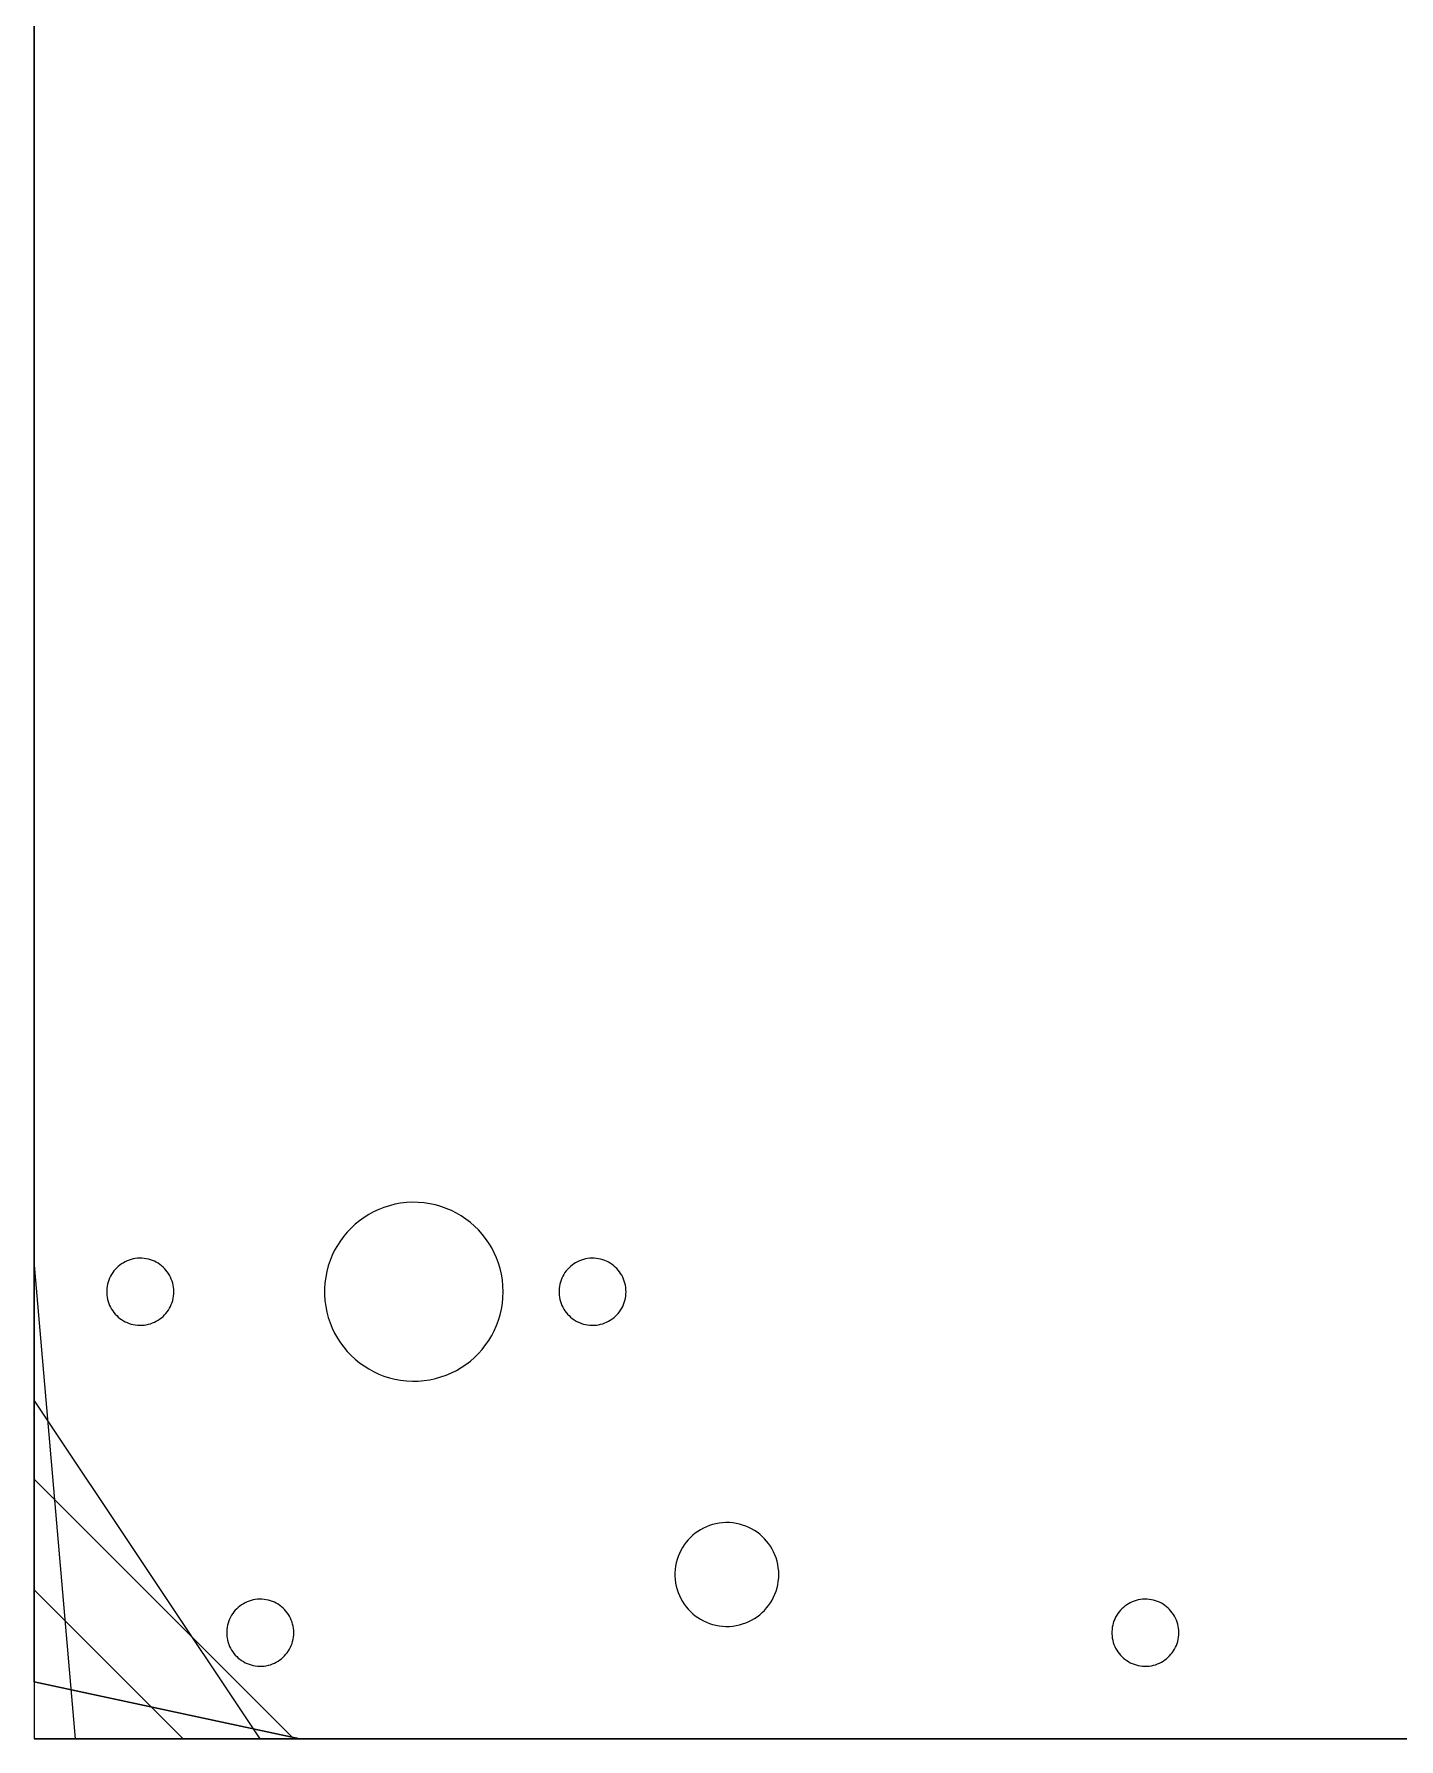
# Model space of a CAD drawing. Header units: metres. Extents: x 0 to 978, y 0 to 1152.
# Drawn here: x 0 to 70.3, y 0 to 87.8 of the extents above; entities that cross this region are included whole.
import ezdxf

# ---------------------------------------------------------------- set-up
doc = ezdxf.new("R2010")
doc.units = ezdxf.units.M

msp = doc.modelspace()

# ---------------------------------------------------------------- linework, layer by layer
for points in [[(0, 581.818), (0, 552.727), (0, 523.636), (0, 494.545), (0, 465.455), (0, 436.364), (0, 407.273), (0, 378.182), (0, 349.091), (0, 320), (0, 290.909), (0, 261.818), (0, 232.727), (0, 203.636), (0, 174.545), (0, 145.455), (0, 116.364), (0, 87.273), (0, 58.182), (0, 29.091), (0, 0)], [(0, 581.818), (0, 552.727), (0, 523.636), (0, 494.545), (0, 465.455), (0, 436.364), (0, 407.273), (0, 378.182), (0, 349.091), (0, 320), (0, 290.909), (0, 261.818), (0, 232.727), (0, 203.636), (0, 174.545), (0, 145.455), (0, 116.364), (0, 87.273), (0, 58.182), (0, 29.091), (0, 0)], [(0, 365.76), (0, 349.135), (0, 332.509), (0, 315.884), (0, 299.258), (0, 282.633), (0, 266.007), (0, 249.382), (0, 232.756), (0, 216.131), (0, 199.505), (0, 182.88), (0, 166.255), (0, 149.629), (0, 133.004), (0, 116.378), (0, 99.753), (0, 83.127), (0, 66.502), (0, 49.876), (0, 33.251), (0, 16.625), (0, 0)], [(0, 365.76), (0, 349.135), (0, 332.509), (0, 315.884), (0, 299.258), (0, 282.633), (0, 266.007), (0, 249.382), (0, 232.756), (0, 216.131), (0, 199.505), (0, 182.88), (0, 166.255), (0, 149.629), (0, 133.004), (0, 116.378), (0, 99.753), (0, 83.127), (0, 66.502), (0, 49.876), (0, 33.251), (0, 16.625), (0, 0)], [(0, 0), (29.091, 0), (58.182, 0), (87.273, 0), (116.364, 0), (145.455, 0), (174.545, 0), (203.636, 0), (232.727, 0), (261.818, 0), (288, 2.909), (288, 32), (288, 61.091), (288, 90.182), (288, 119.273), (288, 148.364), (288, 177.455), (288, 206.545), (288, 235.636), (288, 264.727), (288, 293.818), (288, 322.909), (288, 352)], [(0, 0), (29.091, 0), (58.182, 0), (87.273, 0), (116.364, 0), (145.455, 0), (174.545, 0), (203.636, 0), (232.727, 0), (261.818, 0), (288, 2.909), (288, 32), (288, 61.091), (288, 90.182), (288, 119.273), (288, 148.364), (288, 177.455), (288, 206.545), (288, 235.636), (288, 264.727), (288, 293.818), (288, 322.909), (288, 352)], [(0, 200.618), (0, 173.869), (0, 147.12), (0, 120.371), (0, 93.622), (0, 66.873), (0, 40.124), (0, 13.375), (13.375, 0), (40.124, 0), (66.873, 0), (93.622, 0), (120.371, 0), (147.12, 0), (173.869, 0), (200.618, 0), (227.367, 0), (254.116, 0), (280.865, 0), (307.615, 0)], [(288, 189.091), (288, 160), (288, 130.909), (288, 101.818), (288, 72.727), (288, 43.636), (288, 14.545), (273.455, 0), (244.364, 0), (215.273, 0), (186.182, 0), (157.091, 0), (128, 0), (98.909, 0), (69.818, 0), (40.727, 0), (11.636, 0), (0, 17.455), (0, 46.545), (0, 75.636), (0, 104.727), (0, 133.818), (0, 162.909), (0, 192)], [(288, 189.091), (288, 160), (288, 130.909), (288, 101.818), (288, 72.727), (288, 43.636), (288, 14.545), (273.455, 0), (244.364, 0), (215.273, 0), (186.182, 0), (157.091, 0), (128, 0), (98.909, 0), (69.818, 0), (40.727, 0), (11.636, 0), (0, 17.455), (0, 46.545), (0, 75.636), (0, 104.727), (0, 133.818), (0, 162.909), (0, 192)], [(0, 187.244), (0, 160.495), (0, 133.745), (0, 106.996), (0, 80.247), (0, 53.498), (0, 26.749), (0, 0)], [(146.684, 0), (130.058, 0), (113.433, 0), (96.807, 0), (80.182, 0), (63.556, 0), (46.931, 0), (30.305, 0), (13.68, 0), (0, 2.945), (0, 19.571), (0, 36.196), (0, 52.822), (0, 69.447), (0, 86.073), (0, 102.698), (0, 119.324), (0, 135.949), (0, 152.575), (0, 169.2), (0, 185.825)], [(0, 185.825), (0, 169.2), (0, 152.575), (0, 135.949), (0, 119.324), (0, 102.698), (0, 86.073), (0, 69.447), (0, 52.822), (0, 36.196), (0, 19.571), (0, 2.945), (13.68, 0), (30.305, 0), (46.931, 0), (63.556, 0), (80.182, 0), (96.807, 0), (113.433, 0), (130.058, 0), (146.684, 0)], [(0, 185.825), (0, 169.2), (0, 152.575), (0, 135.949), (0, 119.324), (0, 102.698), (0, 86.073), (0, 69.447), (0, 52.822), (0, 36.196), (0, 19.571), (0, 2.945), (13.68, 0), (30.305, 0), (46.931, 0), (63.556, 0), (80.182, 0), (96.807, 0), (113.433, 0), (130.058, 0), (146.684, 0)], [(146.684, 0), (130.058, 0), (113.433, 0), (96.807, 0), (80.182, 0), (63.556, 0), (46.931, 0), (30.305, 0), (13.68, 0), (0, 2.945), (0, 19.571), (0, 36.196), (0, 52.822), (0, 69.447), (0, 86.073), (0, 102.698), (0, 119.324), (0, 135.949), (0, 152.575), (0, 169.2), (0, 185.825)], [(0, 185.825), (0, 169.2), (0, 152.575), (0, 135.949), (0, 119.324), (0, 102.698), (0, 86.073), (0, 69.447), (0, 52.822), (0, 36.196), (0, 19.571), (0, 2.945), (13.68, 0), (30.305, 0), (46.931, 0), (63.556, 0), (80.182, 0), (96.807, 0), (113.433, 0), (130.058, 0), (146.684, 0)], [(0, 185.825), (0, 169.2), (0, 152.575), (0, 135.949), (0, 119.324), (0, 102.698), (0, 86.073), (0, 69.447), (0, 52.822), (0, 36.196), (0, 19.571), (0, 2.945), (13.68, 0), (30.305, 0), (46.931, 0), (63.556, 0), (80.182, 0), (96.807, 0), (113.433, 0), (130.058, 0), (146.684, 0)], [(296.378, 0), (269.629, 0), (242.88, 0), (216.131, 0), (189.382, 0), (162.633, 0), (135.884, 0), (109.135, 0), (82.385, 0), (55.636, 0), (28.887, 0), (2.138, 0), (0, 24.611), (0, 51.36), (0, 78.109), (0, 104.858), (0, 131.607), (0, 158.356), (0, 185.105)], [(296.378, 0), (269.629, 0), (242.88, 0), (216.131, 0), (189.382, 0), (162.633, 0), (135.884, 0), (109.135, 0), (82.385, 0), (55.636, 0), (28.887, 0), (2.138, 0), (0, 24.611), (0, 51.36), (0, 78.109), (0, 104.858), (0, 131.607), (0, 158.356), (0, 185.105)], [(0, 184.32), (0, 168.96), (0, 153.6), (0, 138.24), (0, 122.88), (0, 107.52), (0, 92.16), (0, 76.8), (0, 61.44), (0, 46.08), (0, 30.72), (0, 15.36), (0, 0)], [(0, 184.32), (0, 168.96), (0, 153.6), (0, 138.24), (0, 122.88), (0, 107.52), (0, 92.16), (0, 76.8), (0, 61.44), (0, 46.08), (0, 30.72), (0, 15.36), (0, 0)], [(0, 184.32), (0, 168.96), (0, 153.6), (0, 138.24), (0, 122.88), (0, 107.52), (0, 92.16), (0, 76.8), (0, 61.44), (0, 46.08), (0, 30.72), (0, 15.36), (0, 0)], [(0, 184.32), (0, 168.96), (0, 153.6), (0, 138.24), (0, 122.88), (0, 107.52), (0, 92.16), (0, 76.8), (0, 61.44), (0, 46.08), (0, 30.72), (0, 15.36), (0, 0)], [(0, 184.32), (0, 168.96), (0, 153.6), (0, 138.24), (0, 122.88), (0, 107.52), (0, 92.16), (0, 76.8), (0, 61.44), (0, 46.08), (0, 30.72), (0, 15.36), (0, 0)], [(0, 184.32), (0, 168.96), (0, 153.6), (0, 138.24), (0, 122.88), (0, 107.52), (0, 92.16), (0, 76.8), (0, 61.44), (0, 46.08), (0, 30.72), (0, 15.36), (0, 0)], [(161.28, 0), (145.92, 0), (130.56, 0), (115.2, 0), (99.84, 0), (84.48, 0), (69.12, 0), (53.76, 0), (38.4, 0), (23.04, 0), (7.68, 0), (0, 7.68), (0, 23.04), (0, 38.4), (0, 53.76), (0, 69.12), (0, 84.48), (0, 99.84), (0, 115.2), (0, 130.56), (0, 145.92), (0, 161.28), (0, 176.64)], [(161.28, 0), (145.92, 0), (130.56, 0), (115.2, 0), (99.84, 0), (84.48, 0), (69.12, 0), (53.76, 0), (38.4, 0), (23.04, 0), (7.68, 0), (0, 7.68), (0, 23.04), (0, 38.4), (0, 53.76), (0, 69.12), (0, 84.48), (0, 99.84), (0, 115.2), (0, 130.56), (0, 145.92), (0, 161.28), (0, 176.64)], [(161.28, 0), (145.92, 0), (130.56, 0), (115.2, 0), (99.84, 0), (84.48, 0), (69.12, 0), (53.76, 0), (38.4, 0), (23.04, 0), (7.68, 0), (0, 7.68), (0, 23.04), (0, 38.4), (0, 53.76), (0, 69.12), (0, 84.48), (0, 99.84), (0, 115.2), (0, 130.56), (0, 145.92), (0, 161.28), (0, 176.64)], [(161.28, 0), (145.92, 0), (130.56, 0), (115.2, 0), (99.84, 0), (84.48, 0), (69.12, 0), (53.76, 0), (38.4, 0), (23.04, 0), (7.68, 0), (0, 7.68), (0, 23.04), (0, 38.4), (0, 53.76), (0, 69.12), (0, 84.48), (0, 99.84), (0, 115.2), (0, 130.56), (0, 145.92), (0, 161.28), (0, 176.64)], [(0, 176.64), (0, 161.28), (0, 145.92), (0, 130.56), (0, 115.2), (0, 99.84), (0, 84.48), (0, 69.12), (0, 53.76), (0, 38.4), (0, 23.04), (0, 7.68), (7.68, 0), (23.04, 0), (38.4, 0), (53.76, 0), (69.12, 0), (84.48, 0), (99.84, 0), (115.2, 0), (130.56, 0), (145.92, 0), (161.28, 0)], [(0, 176.64), (0, 161.28), (0, 145.92), (0, 130.56), (0, 115.2), (0, 99.84), (0, 84.48), (0, 69.12), (0, 53.76), (0, 38.4), (0, 23.04), (0, 7.68), (7.68, 0), (23.04, 0), (38.4, 0), (53.76, 0), (69.12, 0), (84.48, 0), (99.84, 0), (115.2, 0), (130.56, 0), (145.92, 0), (161.28, 0)], [(161.28, 0), (145.92, 0), (130.56, 0), (115.2, 0), (99.84, 0), (84.48, 0), (69.12, 0), (53.76, 0), (38.4, 0), (23.04, 0), (7.68, 0), (0, 7.68), (0, 23.04), (0, 38.4), (0, 53.76), (0, 69.12), (0, 84.48), (0, 99.84), (0, 115.2), (0, 130.56), (0, 145.92), (0, 161.28), (0, 176.64)], [(161.28, 0), (145.92, 0), (130.56, 0), (115.2, 0), (99.84, 0), (84.48, 0), (69.12, 0), (53.76, 0), (38.4, 0), (23.04, 0), (7.68, 0), (0, 7.68), (0, 23.04), (0, 38.4), (0, 53.76), (0, 69.12), (0, 84.48), (0, 99.84), (0, 115.2), (0, 130.56), (0, 145.92), (0, 161.28), (0, 176.64)], [(161.28, 0), (145.92, 0), (130.56, 0), (115.2, 0), (99.84, 0), (84.48, 0), (69.12, 0), (53.76, 0), (38.4, 0), (23.04, 0), (7.68, 0), (0, 7.68), (0, 23.04), (0, 38.4), (0, 53.76), (0, 69.12), (0, 84.48), (0, 99.84), (0, 115.2), (0, 130.56), (0, 145.92), (0, 161.28), (0, 176.64)], [(161.28, 0), (145.92, 0), (130.56, 0), (115.2, 0), (99.84, 0), (84.48, 0), (69.12, 0), (53.76, 0), (38.4, 0), (23.04, 0), (7.68, 0), (0, 7.68), (0, 23.04), (0, 38.4), (0, 53.76), (0, 69.12), (0, 84.48), (0, 99.84), (0, 115.2), (0, 130.56), (0, 145.92), (0, 161.28), (0, 176.64)], [(161.28, 0), (145.92, 0), (130.56, 0), (115.2, 0), (99.84, 0), (84.48, 0), (69.12, 0), (53.76, 0), (38.4, 0), (23.04, 0), (7.68, 0), (0, 7.68), (0, 23.04), (0, 38.4), (0, 53.76), (0, 69.12), (0, 84.48), (0, 99.84), (0, 115.2), (0, 130.56), (0, 145.92), (0, 161.28), (0, 176.64)], [(161.28, 0), (145.92, 0), (130.56, 0), (115.2, 0), (99.84, 0), (84.48, 0), (69.12, 0), (53.76, 0), (38.4, 0), (23.04, 0), (7.68, 0), (0, 7.68), (0, 23.04), (0, 38.4), (0, 53.76), (0, 69.12), (0, 84.48), (0, 99.84), (0, 115.2), (0, 130.56), (0, 145.92), (0, 161.28), (0, 176.64)], [(161.28, 0), (145.92, 0), (130.56, 0), (115.2, 0), (99.84, 0), (84.48, 0), (69.12, 0), (53.76, 0), (38.4, 0), (23.04, 0), (7.68, 0), (0, 7.68), (0, 23.04), (0, 38.4), (0, 53.76), (0, 69.12), (0, 84.48), (0, 99.84), (0, 115.2), (0, 130.56), (0, 145.92), (0, 161.28), (0, 176.64)], [(161.28, 0), (145.92, 0), (130.56, 0), (115.2, 0), (99.84, 0), (84.48, 0), (69.12, 0), (53.76, 0), (38.4, 0), (23.04, 0), (7.68, 0), (0, 7.68), (0, 23.04), (0, 38.4), (0, 53.76), (0, 69.12), (0, 84.48), (0, 99.84), (0, 115.2), (0, 130.56), (0, 145.92), (0, 161.28), (0, 176.64)], [(161.28, 0), (145.92, 0), (130.56, 0), (115.2, 0), (99.84, 0), (84.48, 0), (69.12, 0), (53.76, 0), (38.4, 0), (23.04, 0), (7.68, 0), (0, 7.68), (0, 23.04), (0, 38.4), (0, 53.76), (0, 69.12), (0, 84.48), (0, 99.84), (0, 115.2), (0, 130.56), (0, 145.92), (0, 161.28), (0, 176.64)], [(161.28, 0), (145.92, 0), (130.56, 0), (115.2, 0), (99.84, 0), (84.48, 0), (69.12, 0), (53.76, 0), (38.4, 0), (23.04, 0), (7.68, 0), (0, 7.68), (0, 23.04), (0, 38.4), (0, 53.76), (0, 69.12), (0, 84.48), (0, 99.84), (0, 115.2), (0, 130.56), (0, 145.92), (0, 161.28), (0, 176.64)], [(161.28, 0), (145.92, 0), (130.56, 0), (115.2, 0), (99.84, 0), (84.48, 0), (69.12, 0), (53.76, 0), (38.4, 0), (23.04, 0), (7.68, 0), (0, 7.68), (0, 23.04), (0, 38.4), (0, 53.76), (0, 69.12), (0, 84.48), (0, 99.84), (0, 115.2), (0, 130.56), (0, 145.92), (0, 161.28), (0, 176.64)], [(161.28, 0), (145.92, 0), (130.56, 0), (115.2, 0), (99.84, 0), (84.48, 0), (69.12, 0), (53.76, 0), (38.4, 0), (23.04, 0), (7.68, 0), (0, 7.68), (0, 23.04), (0, 38.4), (0, 53.76), (0, 69.12), (0, 84.48), (0, 99.84), (0, 115.2), (0, 130.56), (0, 145.92), (0, 161.28), (0, 176.64)], [(0, 94.255), (0, 87.273), (0, 80.291), (0, 73.309), (0, 66.327), (0, 59.345), (0, 52.364), (0, 45.382), (0, 38.4), (0, 31.418), (0, 24.436), (0, 17.455), (0, 10.473), (0, 3.491), (0, 3.491), (0, 10.473), (0, 17.455), (0, 24.436), (0, 31.418), (0, 38.4), (0, 45.382), (0, 52.364), (0, 59.345), (0, 66.327), (0, 73.309), (0, 80.291), (0, 87.273), (0, 94.255)], [(0, 94.255), (0, 87.273), (0, 80.291), (0, 73.309), (0, 66.327), (0, 59.345), (0, 52.364), (0, 45.382), (0, 38.4), (0, 31.418), (0, 24.436), (0, 17.455), (0, 10.473), (0, 3.491), (0, 3.491), (0, 10.473), (0, 17.455), (0, 24.436), (0, 31.418), (0, 38.4), (0, 45.382), (0, 52.364), (0, 59.345), (0, 66.327), (0, 73.309), (0, 80.291), (0, 87.273), (0, 94.255)], [(0, 94.255), (0, 87.273), (0, 80.291), (0, 73.309), (0, 66.327), (0, 59.345), (0, 52.364), (0, 45.382), (0, 38.4), (0, 31.418), (0, 24.436), (0, 17.455), (0, 10.473), (0, 3.491), (0, 3.491), (0, 10.473), (0, 17.455), (0, 24.436), (0, 31.418), (0, 38.4), (0, 45.382), (0, 52.364), (0, 59.345), (0, 66.327), (0, 73.309), (0, 80.291), (0, 87.273), (0, 94.255)], [(0, 94.255), (0, 87.273), (0, 80.291), (0, 73.309), (0, 66.327), (0, 59.345), (0, 52.364), (0, 45.382), (0, 38.4), (0, 31.418), (0, 24.436), (0, 17.455), (0, 10.473), (0, 3.491), (0, 3.491), (0, 10.473), (0, 17.455), (0, 24.436), (0, 31.418), (0, 38.4), (0, 45.382), (0, 52.364), (0, 59.345), (0, 66.327), (0, 73.309), (0, 80.291), (0, 87.273), (0, 94.255)], [(0, 94.255), (0, 87.273), (0, 80.291), (0, 73.309), (0, 66.327), (0, 59.345), (0, 52.364), (0, 45.382), (0, 38.4), (0, 31.418), (0, 24.436), (0, 17.455), (0, 10.473), (0, 3.491), (0, 3.491), (0, 10.473), (0, 17.455), (0, 24.436), (0, 31.418), (0, 38.4), (0, 45.382), (0, 52.364), (0, 59.345), (0, 66.327), (0, 73.309), (0, 80.291), (0, 87.273), (0, 94.255)], [(0, 94.255), (0, 87.273), (0, 80.291), (0, 73.309), (0, 66.327), (0, 59.345), (0, 52.364), (0, 45.382), (0, 38.4), (0, 31.418), (0, 24.436), (0, 17.455), (0, 10.473), (0, 3.491), (0, 3.491), (0, 10.473), (0, 17.455), (0, 24.436), (0, 31.418), (0, 38.4), (0, 45.382), (0, 52.364), (0, 59.345), (0, 66.327), (0, 73.309), (0, 80.291), (0, 87.273), (0, 94.255)], [(0, 94.255), (0, 87.273), (0, 80.291), (0, 73.309), (0, 66.327), (0, 59.345), (0, 52.364), (0, 45.382), (0, 38.4), (0, 31.418), (0, 24.436), (0, 17.455), (0, 10.473), (0, 3.491), (0, 3.491), (0, 10.473), (0, 17.455), (0, 24.436), (0, 31.418), (0, 38.4), (0, 45.382), (0, 52.364), (0, 59.345), (0, 66.327), (0, 73.309), (0, 80.291), (0, 87.273), (0, 94.255)], [(0, 91.862), (0, 81.055), (0, 70.247), (0, 59.44), (0, 48.633), (0, 37.825), (0, 27.018), (0, 16.211), (0, 5.404), (0, 5.404), (0, 16.211), (0, 27.018), (0, 37.825), (0, 48.633), (0, 59.44), (0, 70.247), (0, 81.055), (0, 91.862)], [(0, 91.862), (0, 81.055), (0, 70.247), (0, 59.44), (0, 48.633), (0, 37.825), (0, 27.018), (0, 16.211), (0, 5.404), (0, 5.404), (0, 16.211), (0, 27.018), (0, 37.825), (0, 48.633), (0, 59.44), (0, 70.247), (0, 81.055), (0, 91.862)], [(24.158, 23.04), (24.148, 23.346), (24.119, 23.647), (24.07, 23.941), (24.004, 24.229), (23.919, 24.51), (23.818, 24.783), (23.7, 25.048), (23.566, 25.303), (23.417, 25.549), (23.254, 25.784), (23.076, 26.009), (22.885, 26.222), (22.682, 26.422), (22.467, 26.61), (22.24, 26.784), (22.002, 26.944), (21.754, 27.09), (21.497, 27.22), (21.23, 27.334), (20.956, 27.431), (20.673, 27.511), (20.384, 27.574), (20.088, 27.618), (19.787, 27.642), (19.48, 27.647), (19.176, 27.632), (18.877, 27.598), (18.584, 27.545), (18.298, 27.474), (18.02, 27.385), (17.749, 27.279), (17.487, 27.157), (17.234, 27.019), (16.991, 26.866), (16.759, 26.699), (16.538, 26.518), (16.328, 26.324), (16.131, 26.117), (15.947, 25.898), (15.777, 25.668), (15.62, 25.427), (15.479, 25.177), (15.353, 24.917), (15.243, 24.648), (15.15, 24.371), (15.074, 24.086), (15.017, 23.795), (14.978, 23.497), (14.958, 23.194), (14.958, 22.886), (14.978, 22.583), (15.017, 22.285), (15.074, 21.994), (15.15, 21.709), (15.243, 21.432), (15.353, 21.163), (15.479, 20.903), (15.62, 20.653), (15.777, 20.412), (15.947, 20.182), (16.131, 19.963), (16.328, 19.756), (16.538, 19.562), (16.759, 19.381), (16.991, 19.214), (17.234, 19.061), (17.487, 18.923), (17.749, 18.801), (18.02, 18.695), (18.298, 18.606), (18.584, 18.535), (18.877, 18.482), (19.176, 18.448), (19.48, 18.433), (19.787, 18.438), (20.088, 18.462), (20.384, 18.506), (20.673, 18.569), (20.956, 18.649), (21.23, 18.746), (21.497, 18.86), (21.754, 18.99), (22.002, 19.136), (22.24, 19.296), (22.467, 19.47), (22.682, 19.658), (22.885, 19.858), (23.076, 20.071), (23.254, 20.296), (23.417, 20.531), (23.566, 20.777), (23.7, 21.032), (23.818, 21.297), (23.919, 21.57), (24.004, 21.851), (24.07, 22.139), (24.119, 22.433), (24.148, 22.734), (24.158, 23.04)], [(24.158, 23.04), (24.148, 23.346), (24.119, 23.647), (24.07, 23.941), (24.004, 24.229), (23.919, 24.51), (23.818, 24.783), (23.7, 25.048), (23.566, 25.303), (23.417, 25.549), (23.254, 25.784), (23.076, 26.009), (22.885, 26.222), (22.682, 26.422), (22.467, 26.61), (22.24, 26.784), (22.002, 26.944), (21.754, 27.09), (21.497, 27.22), (21.23, 27.334), (20.956, 27.431), (20.673, 27.511), (20.384, 27.574), (20.088, 27.618), (19.787, 27.642), (19.48, 27.647), (19.176, 27.632), (18.877, 27.598), (18.584, 27.545), (18.298, 27.474), (18.02, 27.385), (17.749, 27.279), (17.487, 27.157), (17.234, 27.019), (16.991, 26.866), (16.759, 26.699), (16.538, 26.518), (16.328, 26.324), (16.131, 26.117), (15.947, 25.898), (15.777, 25.668), (15.62, 25.427), (15.479, 25.177), (15.353, 24.917), (15.243, 24.648), (15.15, 24.371), (15.074, 24.086), (15.017, 23.795), (14.978, 23.497), (14.958, 23.194), (14.958, 22.886), (14.978, 22.583), (15.017, 22.285), (15.074, 21.994), (15.15, 21.709), (15.243, 21.432), (15.353, 21.163), (15.479, 20.903), (15.62, 20.653), (15.777, 20.412), (15.947, 20.182), (16.131, 19.963), (16.328, 19.756), (16.538, 19.562), (16.759, 19.381), (16.991, 19.214), (17.234, 19.061), (17.487, 18.923), (17.749, 18.801), (18.02, 18.695), (18.298, 18.606), (18.584, 18.535), (18.877, 18.482), (19.176, 18.448), (19.48, 18.433), (19.787, 18.438), (20.088, 18.462), (20.384, 18.506), (20.673, 18.569), (20.956, 18.649), (21.23, 18.746), (21.497, 18.86), (21.754, 18.99), (22.002, 19.136), (22.24, 19.296), (22.467, 19.47), (22.682, 19.658), (22.885, 19.858), (23.076, 20.071), (23.254, 20.296), (23.417, 20.531), (23.566, 20.777), (23.7, 21.032), (23.818, 21.297), (23.919, 21.57), (24.004, 21.851), (24.07, 22.139), (24.119, 22.433), (24.148, 22.734), (24.158, 23.04)], [(24.158, 23.04), (24.148, 23.346), (24.119, 23.647), (24.07, 23.941), (24.004, 24.229), (23.919, 24.51), (23.818, 24.783), (23.7, 25.048), (23.566, 25.303), (23.417, 25.549), (23.254, 25.784), (23.076, 26.009), (22.885, 26.222), (22.682, 26.422), (22.467, 26.61), (22.24, 26.784), (22.002, 26.944), (21.754, 27.09), (21.497, 27.22), (21.23, 27.334), (20.956, 27.431), (20.673, 27.511), (20.384, 27.574), (20.088, 27.618), (19.787, 27.642), (19.48, 27.647), (19.176, 27.632), (18.877, 27.598), (18.584, 27.545), (18.298, 27.474), (18.02, 27.385), (17.749, 27.279), (17.487, 27.157), (17.234, 27.019), (16.991, 26.866), (16.759, 26.699), (16.538, 26.518), (16.328, 26.324), (16.131, 26.117), (15.947, 25.898), (15.777, 25.668), (15.62, 25.427), (15.479, 25.177), (15.353, 24.917), (15.243, 24.648), (15.15, 24.371), (15.074, 24.086), (15.017, 23.795), (14.978, 23.497), (14.958, 23.194), (14.958, 22.886), (14.978, 22.583), (15.017, 22.285), (15.074, 21.994), (15.15, 21.709), (15.243, 21.432), (15.353, 21.163), (15.479, 20.903), (15.62, 20.653), (15.777, 20.412), (15.947, 20.182), (16.131, 19.963), (16.328, 19.756), (16.538, 19.562), (16.759, 19.381), (16.991, 19.214), (17.234, 19.061), (17.487, 18.923), (17.749, 18.801), (18.02, 18.695), (18.298, 18.606), (18.584, 18.535), (18.877, 18.482), (19.176, 18.448), (19.48, 18.433), (19.787, 18.438), (20.088, 18.462), (20.384, 18.506), (20.673, 18.569), (20.956, 18.649), (21.23, 18.746), (21.497, 18.86), (21.754, 18.99), (22.002, 19.136), (22.24, 19.296), (22.467, 19.47), (22.682, 19.658), (22.885, 19.858), (23.076, 20.071), (23.254, 20.296), (23.417, 20.531), (23.566, 20.777), (23.7, 21.032), (23.818, 21.297), (23.919, 21.57), (24.004, 21.851), (24.07, 22.139), (24.119, 22.433), (24.148, 22.734), (24.158, 23.04)], [(24.158, 23.04), (24.148, 23.346), (24.119, 23.647), (24.07, 23.941), (24.004, 24.229), (23.919, 24.51), (23.818, 24.783), (23.7, 25.048), (23.566, 25.303), (23.417, 25.549), (23.254, 25.784), (23.076, 26.009), (22.885, 26.222), (22.682, 26.422), (22.467, 26.61), (22.24, 26.784), (22.002, 26.944), (21.754, 27.09), (21.497, 27.22), (21.23, 27.334), (20.956, 27.431), (20.673, 27.511), (20.384, 27.574), (20.088, 27.618), (19.787, 27.642), (19.48, 27.647), (19.176, 27.632), (18.877, 27.598), (18.584, 27.545), (18.298, 27.474), (18.02, 27.385), (17.749, 27.279), (17.487, 27.157), (17.234, 27.019), (16.991, 26.866), (16.759, 26.699), (16.538, 26.518), (16.328, 26.324), (16.131, 26.117), (15.947, 25.898), (15.777, 25.668), (15.62, 25.427), (15.479, 25.177), (15.353, 24.917), (15.243, 24.648), (15.15, 24.371), (15.074, 24.086), (15.017, 23.795), (14.978, 23.497), (14.958, 23.194), (14.958, 22.886), (14.978, 22.583), (15.017, 22.285), (15.074, 21.994), (15.15, 21.709), (15.243, 21.432), (15.353, 21.163), (15.479, 20.903), (15.62, 20.653), (15.777, 20.412), (15.947, 20.182), (16.131, 19.963), (16.328, 19.756), (16.538, 19.562), (16.759, 19.381), (16.991, 19.214), (17.234, 19.061), (17.487, 18.923), (17.749, 18.801), (18.02, 18.695), (18.298, 18.606), (18.584, 18.535), (18.877, 18.482), (19.176, 18.448), (19.48, 18.433), (19.787, 18.438), (20.088, 18.462), (20.384, 18.506), (20.673, 18.569), (20.956, 18.649), (21.23, 18.746), (21.497, 18.86), (21.754, 18.99), (22.002, 19.136), (22.24, 19.296), (22.467, 19.47), (22.682, 19.658), (22.885, 19.858), (23.076, 20.071), (23.254, 20.296), (23.417, 20.531), (23.566, 20.777), (23.7, 21.032), (23.818, 21.297), (23.919, 21.57), (24.004, 21.851), (24.07, 22.139), (24.119, 22.433), (24.148, 22.734), (24.158, 23.04)], [(24.158, 23.04), (24.148, 23.346), (24.119, 23.647), (24.07, 23.941), (24.004, 24.229), (23.919, 24.51), (23.818, 24.783), (23.7, 25.048), (23.566, 25.303), (23.417, 25.549), (23.254, 25.784), (23.076, 26.009), (22.885, 26.222), (22.682, 26.422), (22.467, 26.61), (22.24, 26.784), (22.002, 26.944), (21.754, 27.09), (21.497, 27.22), (21.23, 27.334), (20.956, 27.431), (20.673, 27.511), (20.384, 27.574), (20.088, 27.618), (19.787, 27.642), (19.48, 27.647), (19.176, 27.632), (18.877, 27.598), (18.584, 27.545), (18.298, 27.474), (18.02, 27.385), (17.749, 27.279), (17.487, 27.157), (17.234, 27.019), (16.991, 26.866), (16.759, 26.699), (16.538, 26.518), (16.328, 26.324), (16.131, 26.117), (15.947, 25.898), (15.777, 25.668), (15.62, 25.427), (15.479, 25.177), (15.353, 24.917), (15.243, 24.648), (15.15, 24.371), (15.074, 24.086), (15.017, 23.795), (14.978, 23.497), (14.958, 23.194), (14.958, 22.886), (14.978, 22.583), (15.017, 22.285), (15.074, 21.994), (15.15, 21.709), (15.243, 21.432), (15.353, 21.163), (15.479, 20.903), (15.62, 20.653), (15.777, 20.412), (15.947, 20.182), (16.131, 19.963), (16.328, 19.756), (16.538, 19.562), (16.759, 19.381), (16.991, 19.214), (17.234, 19.061), (17.487, 18.923), (17.749, 18.801), (18.02, 18.695), (18.298, 18.606), (18.584, 18.535), (18.877, 18.482), (19.176, 18.448), (19.48, 18.433), (19.787, 18.438), (20.088, 18.462), (20.384, 18.506), (20.673, 18.569), (20.956, 18.649), (21.23, 18.746), (21.497, 18.86), (21.754, 18.99), (22.002, 19.136), (22.24, 19.296), (22.467, 19.47), (22.682, 19.658), (22.885, 19.858), (23.076, 20.071), (23.254, 20.296), (23.417, 20.531), (23.566, 20.777), (23.7, 21.032), (23.818, 21.297), (23.919, 21.57), (24.004, 21.851), (24.07, 22.139), (24.119, 22.433), (24.148, 22.734), (24.158, 23.04)], [(7.195, 23.04), (7.191, 23.155), (7.18, 23.268), (7.162, 23.378), (7.137, 23.486), (7.105, 23.591), (7.067, 23.694), (7.023, 23.793), (6.972, 23.889), (6.917, 23.981), (6.855, 24.069), (6.789, 24.153), (6.717, 24.233), (6.641, 24.308), (6.56, 24.379), (6.475, 24.444), (6.386, 24.504), (6.293, 24.559), (6.196, 24.607), (6.096, 24.65), (5.993, 24.687), (5.887, 24.717), (5.778, 24.74), (5.667, 24.757), (5.554, 24.766), (5.439, 24.768), (5.325, 24.762), (5.213, 24.749), (5.103, 24.729), (4.996, 24.703), (4.891, 24.669), (4.79, 24.63), (4.691, 24.584), (4.596, 24.532), (4.505, 24.475), (4.418, 24.412), (4.335, 24.344), (4.256, 24.271), (4.183, 24.194), (4.113, 24.112), (4.049, 24.026), (3.991, 23.935), (3.938, 23.841), (3.89, 23.744), (3.849, 23.643), (3.814, 23.539), (3.786, 23.432), (3.764, 23.323), (3.75, 23.211), (3.742, 23.098), (3.742, 22.982), (3.75, 22.869), (3.764, 22.757), (3.786, 22.648), (3.814, 22.541), (3.849, 22.437), (3.89, 22.336), (3.938, 22.239), (3.991, 22.145), (4.049, 22.054), (4.113, 21.968), (4.183, 21.886), (4.256, 21.809), (4.335, 21.736), (4.418, 21.668), (4.505, 21.605), (4.596, 21.548), (4.691, 21.496), (4.79, 21.45), (4.891, 21.411), (4.996, 21.377), (5.103, 21.351), (5.213, 21.331), (5.325, 21.318), (5.439, 21.312), (5.554, 21.314), (5.667, 21.323), (5.778, 21.34), (5.887, 21.363), (5.993, 21.393), (6.096, 21.43), (6.196, 21.473), (6.293, 21.521), (6.386, 21.576), (6.475, 21.636), (6.56, 21.701), (6.641, 21.772), (6.717, 21.847), (6.789, 21.927), (6.855, 22.011), (6.917, 22.099), (6.972, 22.191), (7.023, 22.287), (7.067, 22.386), (7.105, 22.489), (7.137, 22.594), (7.162, 22.702), (7.18, 22.812), (7.191, 22.925), (7.195, 23.04)], [(30.486, 23.04), (30.482, 23.155), (30.471, 23.268), (30.453, 23.378), (30.428, 23.486), (30.396, 23.591), (30.358, 23.694), (30.314, 23.793), (30.264, 23.889), (30.208, 23.981), (30.146, 24.069), (30.08, 24.153), (30.008, 24.233), (29.932, 24.308), (29.851, 24.379), (29.766, 24.444), (29.677, 24.504), (29.584, 24.559), (29.488, 24.607), (29.388, 24.65), (29.285, 24.687), (29.179, 24.717), (29.07, 24.74), (28.959, 24.757), (28.846, 24.766), (28.731, 24.768), (28.617, 24.762), (28.505, 24.749), (28.395, 24.729), (28.288, 24.703), (28.184, 24.669), (28.082, 24.63), (27.984, 24.584), (27.889, 24.532), (27.798, 24.475), (27.711, 24.412), (27.628, 24.344), (27.549, 24.271), (27.475, 24.194), (27.406, 24.112), (27.342, 24.026), (27.284, 23.935), (27.231, 23.841), (27.184, 23.744), (27.142, 23.643), (27.108, 23.539), (27.079, 23.432), (27.057, 23.323), (27.043, 23.211), (27.035, 23.098), (27.035, 22.982), (27.043, 22.869), (27.057, 22.757), (27.079, 22.648), (27.108, 22.541), (27.142, 22.437), (27.184, 22.336), (27.231, 22.239), (27.284, 22.145), (27.342, 22.054), (27.406, 21.968), (27.475, 21.886), (27.549, 21.809), (27.628, 21.736), (27.711, 21.668), (27.798, 21.605), (27.889, 21.548), (27.984, 21.496), (28.082, 21.45), (28.184, 21.411), (28.288, 21.377), (28.395, 21.351), (28.505, 21.331), (28.617, 21.318), (28.731, 21.312), (28.846, 21.314), (28.959, 21.323), (29.07, 21.34), (29.179, 21.363), (29.285, 21.393), (29.388, 21.43), (29.488, 21.473), (29.584, 21.521), (29.677, 21.576), (29.766, 21.636), (29.851, 21.701), (29.932, 21.772), (30.008, 21.847), (30.08, 21.927), (30.146, 22.011), (30.208, 22.099), (30.264, 22.191), (30.314, 22.287), (30.358, 22.386), (30.396, 22.489), (30.428, 22.594), (30.453, 22.702), (30.471, 22.812), (30.482, 22.925), (30.486, 23.04)], [(38.352, 8.47), (38.347, 8.648), (38.329, 8.822), (38.301, 8.993), (38.262, 9.161), (38.213, 9.324), (38.154, 9.482), (38.086, 9.636), (38.008, 9.784), (37.921, 9.927), (37.826, 10.063), (37.723, 10.194), (37.612, 10.317), (37.494, 10.433), (37.369, 10.542), (37.237, 10.644), (37.099, 10.737), (36.954, 10.821), (36.805, 10.896), (36.65, 10.963), (36.49, 11.019), (36.326, 11.066), (36.158, 11.102), (35.986, 11.127), (35.81, 11.142), (35.632, 11.145), (35.455, 11.136), (35.281, 11.116), (35.111, 11.085), (34.945, 11.044), (34.783, 10.992), (34.625, 10.931), (34.473, 10.86), (34.326, 10.78), (34.185, 10.691), (34.05, 10.594), (33.921, 10.489), (33.799, 10.376), (33.685, 10.256), (33.578, 10.129), (33.479, 9.996), (33.388, 9.856), (33.305, 9.711), (33.232, 9.56), (33.168, 9.404), (33.114, 9.243), (33.07, 9.078), (33.037, 8.908), (33.014, 8.736), (33.002, 8.559), (33.002, 8.381), (33.014, 8.205), (33.037, 8.032), (33.07, 7.863), (33.114, 7.698), (33.168, 7.537), (33.232, 7.381), (33.305, 7.23), (33.388, 7.084), (33.479, 6.945), (33.578, 6.811), (33.685, 6.684), (33.799, 6.564), (33.921, 6.451), (34.05, 6.346), (34.185, 6.249), (34.326, 6.161), (34.473, 6.081), (34.625, 6.01), (34.783, 5.948), (34.945, 5.897), (35.111, 5.855), (35.281, 5.824), (35.455, 5.804), (35.632, 5.796), (35.81, 5.799), (35.986, 5.813), (36.158, 5.838), (36.326, 5.875), (36.49, 5.921), (36.65, 5.978), (36.805, 6.044), (36.954, 6.119), (37.099, 6.204), (37.237, 6.297), (37.369, 6.398), (37.494, 6.507), (37.612, 6.623), (37.723, 6.747), (37.826, 6.877), (37.921, 7.014), (38.008, 7.156), (38.086, 7.305), (38.154, 7.458), (38.213, 7.617), (38.262, 7.78), (38.301, 7.947), (38.329, 8.118), (38.347, 8.293), (38.352, 8.47)], [(38.352, 8.47), (38.347, 8.648), (38.329, 8.822), (38.301, 8.993), (38.262, 9.161), (38.213, 9.324), (38.154, 9.482), (38.086, 9.636), (38.008, 9.784), (37.921, 9.927), (37.826, 10.063), (37.723, 10.194), (37.612, 10.317), (37.494, 10.433), (37.369, 10.542), (37.237, 10.644), (37.099, 10.737), (36.954, 10.821), (36.805, 10.896), (36.65, 10.963), (36.49, 11.019), (36.326, 11.066), (36.158, 11.102), (35.986, 11.127), (35.81, 11.142), (35.632, 11.145), (35.455, 11.136), (35.281, 11.116), (35.111, 11.085), (34.945, 11.044), (34.783, 10.992), (34.625, 10.931), (34.473, 10.86), (34.326, 10.78), (34.185, 10.691), (34.05, 10.594), (33.921, 10.489), (33.799, 10.376), (33.685, 10.256), (33.578, 10.129), (33.479, 9.996), (33.388, 9.856), (33.305, 9.711), (33.232, 9.56), (33.168, 9.404), (33.114, 9.243), (33.07, 9.078), (33.037, 8.908), (33.014, 8.736), (33.002, 8.559), (33.002, 8.381), (33.014, 8.205), (33.037, 8.032), (33.07, 7.863), (33.114, 7.698), (33.168, 7.537), (33.232, 7.381), (33.305, 7.23), (33.388, 7.084), (33.479, 6.945), (33.578, 6.811), (33.685, 6.684), (33.799, 6.564), (33.921, 6.451), (34.05, 6.346), (34.185, 6.249), (34.326, 6.161), (34.473, 6.081), (34.625, 6.01), (34.783, 5.948), (34.945, 5.897), (35.111, 5.855), (35.281, 5.824), (35.455, 5.804), (35.632, 5.796), (35.81, 5.799), (35.986, 5.813), (36.158, 5.838), (36.326, 5.875), (36.49, 5.921), (36.65, 5.978), (36.805, 6.044), (36.954, 6.119), (37.099, 6.204), (37.237, 6.297), (37.369, 6.398), (37.494, 6.507), (37.612, 6.623), (37.723, 6.747), (37.826, 6.877), (37.921, 7.014), (38.008, 7.156), (38.086, 7.305), (38.154, 7.458), (38.213, 7.617), (38.262, 7.78), (38.301, 7.947), (38.329, 8.118), (38.347, 8.293), (38.352, 8.47)], [(38.352, 8.47), (38.347, 8.648), (38.329, 8.822), (38.301, 8.993), (38.262, 9.161), (38.213, 9.324), (38.154, 9.482), (38.086, 9.636), (38.008, 9.784), (37.921, 9.927), (37.826, 10.063), (37.723, 10.194), (37.612, 10.317), (37.494, 10.433), (37.369, 10.542), (37.237, 10.644), (37.099, 10.737), (36.954, 10.821), (36.805, 10.896), (36.65, 10.963), (36.49, 11.019), (36.326, 11.066), (36.158, 11.102), (35.986, 11.127), (35.81, 11.142), (35.632, 11.145), (35.455, 11.136), (35.281, 11.116), (35.111, 11.085), (34.945, 11.044), (34.783, 10.992), (34.625, 10.931), (34.473, 10.86), (34.326, 10.78), (34.185, 10.691), (34.05, 10.594), (33.921, 10.489), (33.799, 10.376), (33.685, 10.256), (33.578, 10.129), (33.479, 9.996), (33.388, 9.856), (33.305, 9.711), (33.232, 9.56), (33.168, 9.404), (33.114, 9.243), (33.07, 9.078), (33.037, 8.908), (33.014, 8.736), (33.002, 8.559), (33.002, 8.381), (33.014, 8.205), (33.037, 8.032), (33.07, 7.863), (33.114, 7.698), (33.168, 7.537), (33.232, 7.381), (33.305, 7.23), (33.388, 7.084), (33.479, 6.945), (33.578, 6.811), (33.685, 6.684), (33.799, 6.564), (33.921, 6.451), (34.05, 6.346), (34.185, 6.249), (34.326, 6.161), (34.473, 6.081), (34.625, 6.01), (34.783, 5.948), (34.945, 5.897), (35.111, 5.855), (35.281, 5.824), (35.455, 5.804), (35.632, 5.796), (35.81, 5.799), (35.986, 5.813), (36.158, 5.838), (36.326, 5.875), (36.49, 5.921), (36.65, 5.978), (36.805, 6.044), (36.954, 6.119), (37.099, 6.204), (37.237, 6.297), (37.369, 6.398), (37.494, 6.507), (37.612, 6.623), (37.723, 6.747), (37.826, 6.877), (37.921, 7.014), (38.008, 7.156), (38.086, 7.305), (38.154, 7.458), (38.213, 7.617), (38.262, 7.78), (38.301, 7.947), (38.329, 8.118), (38.347, 8.293), (38.352, 8.47)], [(38.352, 8.47), (38.347, 8.648), (38.329, 8.822), (38.301, 8.993), (38.262, 9.161), (38.213, 9.324), (38.154, 9.482), (38.086, 9.636), (38.008, 9.784), (37.921, 9.927), (37.826, 10.063), (37.723, 10.194), (37.612, 10.317), (37.494, 10.433), (37.369, 10.542), (37.237, 10.644), (37.099, 10.737), (36.954, 10.821), (36.805, 10.896), (36.65, 10.963), (36.49, 11.019), (36.326, 11.066), (36.158, 11.102), (35.986, 11.127), (35.81, 11.142), (35.632, 11.145), (35.455, 11.136), (35.281, 11.116), (35.111, 11.085), (34.945, 11.044), (34.783, 10.992), (34.625, 10.931), (34.473, 10.86), (34.326, 10.78), (34.185, 10.691), (34.05, 10.594), (33.921, 10.489), (33.799, 10.376), (33.685, 10.256), (33.578, 10.129), (33.479, 9.996), (33.388, 9.856), (33.305, 9.711), (33.232, 9.56), (33.168, 9.404), (33.114, 9.243), (33.07, 9.078), (33.037, 8.908), (33.014, 8.736), (33.002, 8.559), (33.002, 8.381), (33.014, 8.205), (33.037, 8.032), (33.07, 7.863), (33.114, 7.698), (33.168, 7.537), (33.232, 7.381), (33.305, 7.23), (33.388, 7.084), (33.479, 6.945), (33.578, 6.811), (33.685, 6.684), (33.799, 6.564), (33.921, 6.451), (34.05, 6.346), (34.185, 6.249), (34.326, 6.161), (34.473, 6.081), (34.625, 6.01), (34.783, 5.948), (34.945, 5.897), (35.111, 5.855), (35.281, 5.824), (35.455, 5.804), (35.632, 5.796), (35.81, 5.799), (35.986, 5.813), (36.158, 5.838), (36.326, 5.875), (36.49, 5.921), (36.65, 5.978), (36.805, 6.044), (36.954, 6.119), (37.099, 6.204), (37.237, 6.297), (37.369, 6.398), (37.494, 6.507), (37.612, 6.623), (37.723, 6.747), (37.826, 6.877), (37.921, 7.014), (38.008, 7.156), (38.086, 7.305), (38.154, 7.458), (38.213, 7.617), (38.262, 7.78), (38.301, 7.947), (38.329, 8.118), (38.347, 8.293), (38.352, 8.47)], [(13.373, 5.472), (13.37, 5.587), (13.359, 5.7), (13.34, 5.81), (13.315, 5.918), (13.284, 6.023), (13.246, 6.126), (13.201, 6.225), (13.151, 6.321), (13.095, 6.413), (13.034, 6.501), (12.968, 6.585), (12.896, 6.665), (12.82, 6.74), (12.739, 6.811), (12.654, 6.876), (12.565, 6.936), (12.472, 6.991), (12.375, 7.039), (12.275, 7.082), (12.172, 7.119), (12.067, 7.149), (11.958, 7.172), (11.847, 7.189), (11.734, 7.198), (11.619, 7.2), (11.505, 7.194), (11.393, 7.181), (11.283, 7.161), (11.176, 7.135), (11.071, 7.101), (10.97, 7.062), (10.872, 7.016), (10.777, 6.964), (10.686, 6.907), (10.599, 6.844), (10.516, 6.776), (10.437, 6.703), (10.363, 6.626), (10.294, 6.544), (10.23, 6.458), (10.172, 6.367), (10.119, 6.273), (10.071, 6.176), (10.03, 6.075), (9.995, 5.971), (9.967, 5.864), (9.945, 5.755), (9.931, 5.643), (9.923, 5.53), (9.923, 5.414), (9.931, 5.301), (9.945, 5.189), (9.967, 5.08), (9.995, 4.973), (10.03, 4.869), (10.071, 4.768), (10.119, 4.671), (10.172, 4.577), (10.23, 4.486), (10.294, 4.4), (10.363, 4.318), (10.437, 4.241), (10.516, 4.168), (10.599, 4.1), (10.686, 4.037), (10.777, 3.98), (10.872, 3.928), (10.97, 3.882), (11.071, 3.843), (11.176, 3.809), (11.283, 3.783), (11.393, 3.763), (11.505, 3.75), (11.619, 3.744), (11.734, 3.746), (11.847, 3.755), (11.958, 3.772), (12.067, 3.795), (12.172, 3.825), (12.275, 3.862), (12.375, 3.905), (12.472, 3.953), (12.565, 4.008), (12.654, 4.068), (12.739, 4.133), (12.82, 4.204), (12.896, 4.279), (12.968, 4.359), (13.034, 4.443), (13.095, 4.531), (13.151, 4.623), (13.201, 4.719), (13.246, 4.818), (13.284, 4.921), (13.315, 5.026), (13.34, 5.134), (13.359, 5.244), (13.37, 5.357), (13.373, 5.472)], [(58.958, 5.472), (58.954, 5.587), (58.943, 5.7), (58.925, 5.81), (58.9, 5.918), (58.868, 6.023), (58.83, 6.126), (58.786, 6.225), (58.736, 6.321), (58.68, 6.413), (58.619, 6.501), (58.552, 6.585), (58.481, 6.665), (58.404, 6.74), (58.324, 6.811), (58.239, 6.876), (58.149, 6.936), (58.057, 6.991), (57.96, 7.039), (57.86, 7.082), (57.757, 7.119), (57.651, 7.149), (57.543, 7.172), (57.432, 7.189), (57.319, 7.198), (57.204, 7.2), (57.09, 7.194), (56.978, 7.181), (56.868, 7.161), (56.761, 7.135), (56.656, 7.101), (56.555, 7.062), (56.456, 7.016), (56.362, 6.964), (56.27, 6.907), (56.183, 6.844), (56.1, 6.776), (56.022, 6.703), (55.948, 6.626), (55.879, 6.544), (55.815, 6.458), (55.756, 6.367), (55.703, 6.273), (55.656, 6.176), (55.615, 6.075), (55.58, 5.971), (55.552, 5.864), (55.53, 5.755), (55.515, 5.643), (55.508, 5.53), (55.508, 5.414), (55.515, 5.301), (55.53, 5.189), (55.552, 5.08), (55.58, 4.973), (55.615, 4.869), (55.656, 4.768), (55.703, 4.671), (55.756, 4.577), (55.815, 4.486), (55.879, 4.4), (55.948, 4.318), (56.022, 4.241), (56.1, 4.168), (56.183, 4.1), (56.27, 4.037), (56.362, 3.98), (56.456, 3.928), (56.555, 3.882), (56.656, 3.843), (56.761, 3.809), (56.868, 3.783), (56.978, 3.763), (57.09, 3.75), (57.204, 3.744), (57.319, 3.746), (57.432, 3.755), (57.543, 3.772), (57.651, 3.795), (57.757, 3.825), (57.86, 3.862), (57.96, 3.905), (58.057, 3.953), (58.149, 4.008), (58.239, 4.068), (58.324, 4.133), (58.404, 4.204), (58.481, 4.279), (58.552, 4.359), (58.619, 4.443), (58.68, 4.531), (58.736, 4.623), (58.786, 4.719), (58.83, 4.818), (58.868, 4.921), (58.9, 5.026), (58.925, 5.134), (58.943, 5.244), (58.954, 5.357), (58.958, 5.472)], [(0, 0), (5.818, 0), (11.636, 0), (17.455, 0), (23.273, 0), (29.091, 0), (34.909, 0), (40.727, 0), (46.545, 0), (52.364, 0), (58.182, 0), (64, 0), (69.818, 0), (75.636, 0)], [(75.636, 0), (69.818, 0), (64, 0), (58.182, 0), (52.364, 0), (46.545, 0), (40.727, 0), (34.909, 0), (29.091, 0), (23.273, 0), (17.455, 0), (11.636, 0), (5.818, 0), (0, 0)], [(0, 0), (16.625, 0), (33.251, 0), (49.876, 0), (66.502, 0), (83.127, 0), (99.753, 0), (116.378, 0), (133.004, 0), (149.629, 0)], [(0, 0), (15.36, 0), (30.72, 0), (46.08, 0), (61.44, 0), (76.8, 0), (92.16, 0), (107.52, 0), (122.88, 0), (138.24, 0), (153.6, 0), (168.96, 0), (184.32, 0), (199.68, 0), (215.04, 0), (230.4, 0), (245.76, 0), (261.12, 0), (276.48, 0), (291.84, 0), (307.2, 0)], [(0, 0), (8.378, 0), (16.756, 0), (25.135, 0), (33.513, 0), (41.891, 0), (50.269, 0), (58.647, 0), (67.025, 0), (75.404, 0), (83.782, 0), (92.16, 0), (100.538, 0), (108.916, 0), (117.295, 0), (125.673, 0), (134.051, 0), (142.429, 0), (150.807, 0)], [(150.807, 0), (142.429, 0), (134.051, 0), (125.673, 0), (117.295, 0), (108.916, 0), (100.538, 0), (92.16, 0), (83.782, 0), (75.404, 0), (67.025, 0), (58.647, 0), (50.269, 0), (41.891, 0), (33.513, 0), (25.135, 0), (16.756, 0), (8.378, 0), (0, 0)], [(0, 0), (15.36, 0), (30.72, 0), (46.08, 0), (61.44, 0), (76.8, 0), (92.16, 0), (107.52, 0), (122.88, 0), (138.24, 0), (153.6, 0), (168.96, 0), (184.32, 0), (199.68, 0), (215.04, 0), (230.4, 0), (245.76, 0), (261.12, 0), (276.48, 0), (291.84, 0), (307.2, 0)], [(0, 0), (26.749, 0), (53.498, 0), (80.247, 0), (106.996, 0), (133.745, 0), (160.495, 0), (187.244, 0), (213.993, 0), (240.742, 0), (267.491, 0), (294.24, 0), (320.989, 0), (347.738, 0), (374.487, 0), (401.236, 0), (427.985, 0), (454.735, 0), (481.484, 0), (508.233, 0)], [(0, 0), (15.36, 0), (30.72, 0), (46.08, 0), (61.44, 0), (76.8, 0), (92.16, 0), (107.52, 0), (122.88, 0), (138.24, 0), (153.6, 0), (168.96, 0), (184.32, 0), (199.68, 0), (215.04, 0), (230.4, 0), (245.76, 0), (261.12, 0), (276.48, 0), (291.84, 0), (307.2, 0)], [(0, 0), (15.36, 0), (30.72, 0), (46.08, 0), (61.44, 0), (76.8, 0), (92.16, 0), (107.52, 0), (122.88, 0), (138.24, 0), (153.6, 0), (168.96, 0), (184.32, 0), (199.68, 0), (215.04, 0), (230.4, 0), (245.76, 0), (261.12, 0), (276.48, 0), (291.84, 0), (307.2, 0)], [(0, 0), (15.36, 0), (30.72, 0), (46.08, 0), (61.44, 0), (76.8, 0), (92.16, 0), (107.52, 0), (122.88, 0), (138.24, 0), (153.6, 0), (168.96, 0), (184.32, 0), (199.68, 0), (215.04, 0), (230.4, 0), (245.76, 0), (261.12, 0), (276.48, 0), (291.84, 0), (307.2, 0)], [(0, 0), (15.36, 0), (30.72, 0), (46.08, 0), (61.44, 0), (76.8, 0), (92.16, 0), (107.52, 0), (122.88, 0), (138.24, 0), (153.6, 0), (168.96, 0), (184.32, 0), (199.68, 0), (215.04, 0), (230.4, 0), (245.76, 0), (261.12, 0), (276.48, 0), (291.84, 0), (307.2, 0)], [(0, 0), (5.818, 0), (11.636, 0), (17.455, 0), (23.273, 0), (29.091, 0), (34.909, 0), (40.727, 0), (46.545, 0), (52.364, 0), (58.182, 0), (64, 0), (69.818, 0), (75.636, 0)], [(75.636, 0), (69.818, 0), (64, 0), (58.182, 0), (52.364, 0), (46.545, 0), (40.727, 0), (34.909, 0), (29.091, 0), (23.273, 0), (17.455, 0), (11.636, 0), (5.818, 0), (0, 0)], [(0, 0), (16.625, 0), (33.251, 0), (49.876, 0), (66.502, 0), (83.127, 0), (99.753, 0), (116.378, 0), (133.004, 0), (149.629, 0)], [(71.215, 0), (62.836, 0), (54.458, 0), (46.08, 0), (37.702, 0), (29.324, 0), (20.945, 0), (12.567, 0), (4.189, 0), (4.189, 0), (12.567, 0), (20.945, 0), (29.324, 0), (37.702, 0), (46.08, 0), (54.458, 0), (62.836, 0), (71.215, 0)], [(71.215, 0), (62.836, 0), (54.458, 0), (46.08, 0), (37.702, 0), (29.324, 0), (20.945, 0), (12.567, 0), (4.189, 0), (4.189, 0), (12.567, 0), (20.945, 0), (29.324, 0), (37.702, 0), (46.08, 0), (54.458, 0), (62.836, 0), (71.215, 0)], [(71.215, 0), (62.836, 0), (54.458, 0), (46.08, 0), (37.702, 0), (29.324, 0), (20.945, 0), (12.567, 0), (4.189, 0), (4.189, 0), (12.567, 0), (20.945, 0), (29.324, 0), (37.702, 0), (46.08, 0), (54.458, 0), (62.836, 0), (71.215, 0)], [(71.215, 0), (62.836, 0), (54.458, 0), (46.08, 0), (37.702, 0), (29.324, 0), (20.945, 0), (12.567, 0), (4.189, 0), (4.189, 0), (12.567, 0), (20.945, 0), (29.324, 0), (37.702, 0), (46.08, 0), (54.458, 0), (62.836, 0), (71.215, 0)], [(71.215, 0), (62.836, 0), (54.458, 0), (46.08, 0), (37.702, 0), (29.324, 0), (20.945, 0), (12.567, 0), (4.189, 0), (4.189, 0), (12.567, 0), (20.945, 0), (29.324, 0), (37.702, 0), (46.08, 0), (54.458, 0), (62.836, 0), (71.215, 0)], [(148.255, 0), (128.487, 0), (108.72, 0), (88.953, 0), (69.185, 0), (49.418, 0), (29.651, 0), (9.884, 0), (9.884, 0), (29.651, 0), (49.418, 0), (69.185, 0), (88.953, 0), (108.72, 0), (128.487, 0), (148.255, 0)]]:
    msp.add_lwpolyline(points)

doc.saveas('drawing.dxf')
